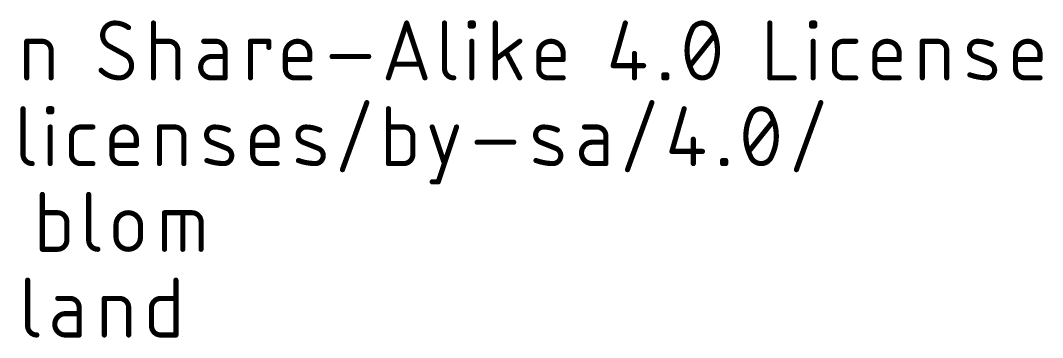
# Model space of a CAD drawing. Extents: x -30.5 to 56.1, y -10.7 to 33.1.
# Drawn here: x 25.87 to 56.14, y -10.16 to -0.76 of the extents above; entities that cross this region are included whole.
import ezdxf

# ---------------------------------------------------------------- set-up
doc = ezdxf.new("R2010")
doc.units = 0
doc.layers.add('51', color=53, linetype='CONTINUOUS')

msp = doc.modelspace()

# ---------------------------------------------------------------- linework, layer by layer
at = {"layer": '51'}
for points, const_width in [([(28.6626, -0.8382, 0.4142), (28.3013, -1.1994)], 0.1524), ([(29.069, -0.9737, 0.1623), (28.6626, -0.8382)], 0.1524), ([(28.6626, -0.8001, 1), (28.6626, -0.8763)], 0.0762), ([(28.6626, -0.8763, 1), (28.6626, -0.8001)], 0.0762), ([(29.0461, -1.0041, 1), (29.0918, -0.9432)], 0.0762), ([(29.8435, -0.8382, 1), (29.7673, -0.8382)], 0.0762), ([(37.3411, -0.8262, 1), (37.2688, -0.8502)], 0.0762), ([(37.3411, -0.8502, 1), (37.2688, -0.8262)], 0.0762), ([(38.4644, -0.8382, 1), (38.3882, -0.8382)], 0.0762), ([(39.2257, -0.8382, 1), (39.1495, -0.8382)], 0.0762), ([(39.1876, -0.8001, 1), (39.1876, -0.8763)], 0.0762), ([(39.1876, -0.8904, 1), (39.1876, -0.9666)], 0.0762), ([(39.1495, -0.9285, 1), (39.2257, -0.9285)], 0.0762), ([(39.316, -0.8382, 1), (39.2398, -0.8382)], 0.0762), ([(39.2398, -0.9285, 1), (39.316, -0.9285)], 0.0762), ([(39.2779, -0.8763, 1), (39.2779, -0.8001)], 0.0762), ([(39.2779, -0.9666, 1), (39.2779, -0.8904)], 0.0762), ([(39.9686, -0.8382, 1), (39.8924, -0.8382)], 0.0762), ([(43.8163, -0.8487, 1), (43.7431, -0.8277)], 0.0762), ([(46.0584, -0.8382, 0.3205), (45.7423, -1.064)], 0.1524), ([(46.3745, -1.064, 0.3205), (46.0584, -0.8382)], 0.1524), ([(46.0584, -0.8001, 1), (46.0584, -0.8763)], 0.0762), ([(46.0584, -0.8763, 1), (46.0584, -0.8001)], 0.0762), ([(48.0968, -0.8382, 1), (48.0206, -0.8382)], 0.0762), ([(49.3339, -0.8382, 1), (49.2577, -0.8382)], 0.0762), ([(49.2958, -0.8001, 1), (49.2958, -0.8763)], 0.0762), ([(49.2958, -0.8904, 1), (49.2958, -0.9666)], 0.0762), ([(49.2577, -0.9285, 1), (49.3339, -0.9285)], 0.0762), ([(49.4242, -0.8382, 1), (49.348, -0.8382)], 0.0762), ([(49.348, -0.9285, 1), (49.4242, -0.9285)], 0.0762), ([(49.3861, -0.8763, 1), (49.3861, -0.8001)], 0.0762), ([(49.3861, -0.9666, 1), (49.3861, -0.8904)], 0.0762), ([(28.3013, -1.1994, 0.2656), (28.482, -1.5155)], 0.1524), ([(28.3394, -1.1994, 1), (28.2632, -1.1994)], 0.0762), ([(28.2632, -1.1994, 1), (28.3394, -1.1994)], 0.0762), ([(45.7423, -1.064, 0.1139), (45.6068, -1.651)], 0.1524), ([(45.7063, -1.0516, 1), (45.7783, -1.0763)], 0.0762), ([(45.7766, -1.0807, 1), (45.7081, -1.0473)], 0.0762), ([(46.4087, -1.0473, 1), (46.3402, -1.0807)], 0.0762), ([(46.5099, -1.651, 0.1139), (46.3745, -1.064)], 0.1524), ([(46.3384, -1.0763, 1), (46.4105, -1.0516)], 0.0762), ([(46.4494, -1.2232, 1), (46.3899, -1.1756)], 0.0762), ([(26.092, -1.3801, 1), (26.0158, -1.3801)], 0.0762), ([(26.0539, -1.342, 1), (26.0539, -1.4182)], 0.0762), ([(26.7764, -1.651, 0.4142), (26.5055, -1.3801)], 0.1524), ([(26.5055, -1.342, 1), (26.5055, -1.4182)], 0.0762), ([(26.5055, -1.4182, 1), (26.5055, -1.342)], 0.0762), ([(28.5002, -1.4821, 1), (28.4637, -1.549)], 0.0762), ([(28.4626, -1.5484, 1), (28.5013, -1.4827)], 0.0762), ([(29.8054, -1.342, 1), (29.8054, -1.4182)], 0.0762), ([(30.5279, -1.651, 0.4142), (30.257, -1.3801)], 0.1524), ([(30.257, -1.342, 1), (30.257, -1.4182)], 0.0762), ([(30.257, -1.4182, 1), (30.257, -1.342)], 0.0762), ([(31.2952, -1.342, 1), (31.2952, -1.4182)], 0.0762), ([(31.9274, -1.651, 0.4142), (31.6564, -1.3801)], 0.1524), ([(31.6564, -1.342, 1), (31.6564, -1.4182)], 0.0762), ([(31.6564, -1.4182, 1), (31.6564, -1.342)], 0.0762), ([(32.7177, -1.3801, 1), (32.6415, -1.3801)], 0.0762), ([(32.6796, -1.342, 1), (32.6796, -1.4182)], 0.0762), ([(33.2596, -1.3801, 1), (33.1834, -1.3801)], 0.0762), ([(33.2215, -1.4182, 1), (33.2215, -1.342)], 0.0762), ([(34.4357, -1.7413, 1), (33.7132, -1.7413)], 0.1524), ([(39.2709, -1.3801, 1), (39.1947, -1.3801)], 0.0762), ([(40.6758, -1.4105, 1), (40.6301, -1.3496)], 0.0762), ([(41.9387, -1.7413, 1), (41.2162, -1.7413)], 0.1524), ([(49.379, -1.3801, 1), (49.3028, -1.3801)], 0.0762), ([(50.2424, -1.3801, 0.4142), (49.9714, -1.651)], 0.1524), ([(50.2424, -1.342, 1), (50.2424, -1.4182)], 0.0762), ([(50.2424, -1.4182, 1), (50.2424, -1.342)], 0.0762), ([(50.6036, -1.4182, 1), (50.6036, -1.342)], 0.0762), ([(51.8906, -1.7413, 1), (51.1681, -1.7413)], 0.1524), ([(52.613, -1.3801, 1), (52.5368, -1.3801)], 0.0762), ([(52.5749, -1.342, 1), (52.5749, -1.4182)], 0.0762), ([(53.2974, -1.651, 0.4142), (53.0264, -1.3801)], 0.1524), ([(53.0264, -1.342, 1), (53.0264, -1.4182)], 0.0762), ([(53.0264, -1.4182, 1), (53.0264, -1.342)], 0.0762), ([(54.2075, -1.3801, 0.8318), (54.1172, -1.8316)], 0.1524), ([(54.208, -1.342, 1), (54.2069, -1.4182)], 0.0762), ([(54.6139, -1.4704, 0.1026), (54.2075, -1.3801)], 0.1524), ([(54.2069, -1.4182, 1), (54.208, -1.342)], 0.0762), ([(54.5982, -1.5051, 1), (54.6295, -1.4356)], 0.0762), ([(56.0589, -1.7413, 1), (55.3364, -1.7413)], 0.1524), ([(26.8145, -1.651, 1), (26.7383, -1.651)], 0.0762), ([(26.7383, -1.651, 1), (26.8145, -1.651)], 0.0762), ([(28.998, -1.7536, 1), (28.9593, -1.8193)], 0.0762), ([(29.1593, -2.1026, 0.2656), (28.9787, -1.7865)], 0.1524), ([(28.9604, -1.8199, 1), (28.9969, -1.753)], 0.0762), ([(30.566, -1.651, 1), (30.4898, -1.651)], 0.0762), ([(30.4898, -1.651, 1), (30.566, -1.651)], 0.0762), ([(31.521, -1.8316, 1), (31.521, -2.4638)], 0.1524), ([(31.521, -1.7935, 1), (31.521, -1.8697)], 0.0762), ([(31.521, -1.8697, 1), (31.521, -1.7935)], 0.0762), ([(31.9655, -1.651, 1), (31.8893, -1.651)], 0.0762), ([(31.8893, -1.651, 1), (31.9655, -1.651)], 0.0762), ([(31.9274, -1.8697, 1), (31.9274, -1.7935)], 0.0762), ([(33.1834, -1.5607, 1), (33.2596, -1.5607)], 0.0762), ([(33.7513, -1.7413, 1), (33.6751, -1.7413)], 0.0762), ([(33.6751, -1.7413, 1), (33.7513, -1.7413)], 0.0762), ([(34.4738, -1.7413, 1), (34.3976, -1.7413)], 0.0762), ([(34.3976, -1.7413, 1), (34.4738, -1.7413)], 0.0762), ([(35.0957, -1.7935, 1), (35.0957, -1.8697)], 0.0762), ([(36.1794, -1.8697, 1), (36.1794, -1.7935)], 0.0762), ([(40.2802, -1.6783, 1), (40.2129, -1.714)], 0.0762), ([(41.2543, -1.7413, 1), (41.1781, -1.7413)], 0.0762), ([(41.1781, -1.7413, 1), (41.2543, -1.7413)], 0.0762), ([(41.9768, -1.7413, 1), (41.9006, -1.7413)], 0.0762), ([(41.9006, -1.7413, 1), (41.9768, -1.7413)], 0.0762), ([(44.0887, -1.7413, 1), (44.0125, -1.7413)], 0.0762), ([(45.6068, -1.651, 0.1139), (45.7423, -2.238)], 0.1524), ([(45.6449, -1.651, 1), (45.5687, -1.651)], 0.0762), ([(45.5687, -1.651, 1), (45.6449, -1.651)], 0.0762), ([(46.3745, -2.238, 0.1139), (46.5099, -1.651)], 0.1524), ([(46.548, -1.651, 1), (46.4718, -1.651)], 0.0762), ([(46.4718, -1.651, 1), (46.548, -1.651)], 0.0762), ([(50.0095, -1.651, 1), (49.9333, -1.651)], 0.0762), ([(49.9333, -1.651, 1), (50.0095, -1.651)], 0.0762), ([(51.2062, -1.7413, 1), (51.13, -1.7413)], 0.0762), ([(51.13, -1.7413, 1), (51.2062, -1.7413)], 0.0762), ([(51.9287, -1.7413, 1), (51.8525, -1.7413)], 0.0762), ([(51.8525, -1.7413, 1), (51.9287, -1.7413)], 0.0762), ([(53.3355, -1.651, 1), (53.2593, -1.651)], 0.0762), ([(53.2593, -1.651, 1), (53.3355, -1.651)], 0.0762), ([(54.1313, -1.7963, 1), (54.103, -1.867)], 0.0762), ([(54.103, -1.867, 1), (54.1313, -1.7962)], 0.0762), ([(55.3745, -1.7413, 1), (55.2983, -1.7413)], 0.0762), ([(55.2983, -1.7413, 1), (55.3745, -1.7413)], 0.0762), ([(56.097, -1.7413, 1), (56.0208, -1.7413)], 0.0762), ([(56.0208, -1.7413, 1), (56.097, -1.7413)], 0.0762), ([(28.7981, -2.4638, 0.4142), (29.1593, -2.1026)], 0.1524), ([(29.1974, -2.1026, 1), (29.1212, -2.1026)], 0.0762), ([(29.1212, -2.1026, 1), (29.1974, -2.1026)], 0.0762), ([(33.7132, -1.8838, 1), (33.7132, -1.96)], 0.0762), ([(33.7132, -2.1929, 0.4142), (33.9841, -2.4638)], 0.1524), ([(33.7513, -2.1929, 1), (33.6751, -2.1929)], 0.0762), ([(34.3976, -1.9219, 1), (34.4738, -1.9219)], 0.0762), ([(34.4357, -1.96, 1), (34.4357, -1.8838)], 0.0762), ([(36.8985, -2.0193, 1), (36.8985, -2.0955)], 0.0762), ([(37.7113, -2.0955, 1), (37.7113, -2.0193)], 0.0762), ([(38.4263, -2.1929, 0.4142), (38.6972, -2.4638)], 0.1524), ([(38.4644, -2.1929, 1), (38.3882, -2.1929)], 0.0762), ([(39.9076, -1.8915, 1), (39.9533, -1.9524)], 0.0762), ([(41.2162, -1.8838, 1), (41.2162, -1.96)], 0.0762), ([(41.2162, -2.1929, 0.4142), (41.4871, -2.4638)], 0.1524), ([(41.2543, -2.1929, 1), (41.1781, -2.1929)], 0.0762), ([(41.9006, -1.9219, 1), (41.9768, -1.9219)], 0.0762), ([(41.9387, -1.96, 1), (41.9387, -1.8838)], 0.0762), ([(43.3818, -2.0921, 1), (43.4551, -2.113)], 0.0762), ([(43.4185, -2.0645, 1), (43.4185, -2.1407)], 0.0762), ([(44.3216, -2.1407, 1), (44.3216, -2.0645)], 0.0762), ([(45.6674, -2.0788, 1), (45.7269, -2.1264)], 0.0762), ([(49.9714, -2.1929, 0.4142), (50.2424, -2.4638)], 0.1524), ([(50.0095, -2.1929, 1), (49.9333, -2.1929)], 0.0762), ([(51.1681, -1.8838, 1), (51.1681, -1.96)], 0.0762), ([(51.1681, -2.1929, 0.4142), (51.439, -2.4638)], 0.1524), ([(51.2062, -2.1929, 1), (51.13, -2.1929)], 0.0762), ([(51.8525, -1.9219, 1), (51.9287, -1.9219)], 0.0762), ([(51.8906, -1.96, 1), (51.8906, -1.8838)], 0.0762), ([(54.4784, -2.4638, 0.8318), (54.5687, -2.0122)], 0.1524), ([(54.5829, -1.9769, 1), (54.5546, -2.0476)], 0.0762), ([(54.5546, -2.0476, 1), (54.5829, -1.9769)], 0.0762), ([(55.3364, -1.8838, 1), (55.3364, -1.96)], 0.0762), ([(55.3364, -2.1929, 0.4142), (55.6073, -2.4638)], 0.1524), ([(55.3745, -2.1929, 1), (55.2983, -2.1929)], 0.0762), ([(56.0208, -1.9219, 1), (56.097, -1.9219)], 0.0762), ([(56.0589, -1.96, 1), (56.0589, -1.8838)], 0.0762), ([(28.2832, -2.2112, 1), (28.2291, -2.2649)], 0.0762), ([(28.2562, -2.238, 0.2), (28.7981, -2.4638)], 0.1524), ([(28.7981, -2.4257, 1), (28.7981, -2.5019)], 0.0762), ([(28.7981, -2.5019, 1), (28.7981, -2.4257)], 0.0762), ([(31.521, -2.4257, 1), (31.521, -2.5019)], 0.0762), ([(31.521, -2.5019, 1), (31.521, -2.4257)], 0.0762), ([(31.9274, -2.5019, 1), (31.9274, -2.4257)], 0.0762), ([(33.6751, -2.1929, 1), (33.7513, -2.1929)], 0.0762), ([(33.9841, -2.4257, 1), (33.9841, -2.5019)], 0.0762), ([(33.9841, -2.5019, 1), (33.9841, -2.4257)], 0.0762), ([(34.4357, -2.5019, 1), (34.4357, -2.4257)], 0.0762), ([(36.7269, -2.4518, 1), (36.7992, -2.4758)], 0.0762), ([(37.8106, -2.4758, 1), (37.8829, -2.4518)], 0.0762), ([(38.3882, -2.1929, 1), (38.4644, -2.1929)], 0.0762), ([(38.6972, -2.5019, 1), (38.6972, -2.4257)], 0.0762), ([(40.6193, -2.4816, 1), (40.6866, -2.446)], 0.0762), ([(41.1781, -2.1929, 1), (41.2543, -2.1929)], 0.0762), ([(41.4871, -2.4257, 1), (41.4871, -2.5019)], 0.0762), ([(41.4871, -2.5019, 1), (41.4871, -2.4257)], 0.0762), ([(41.9387, -2.5019, 1), (41.9387, -2.4257)], 0.0762), ([(44.9572, -2.3735, 1), (44.881, -2.3735)], 0.0762), ([(44.9191, -2.3354, 1), (44.9191, -2.4116)], 0.0762), ([(44.9191, -2.4257, 1), (44.9191, -2.5019)], 0.0762), ([(45.0475, -2.3735, 1), (44.9713, -2.3735)], 0.0762), ([(45.0094, -2.4116, 1), (45.0094, -2.3354)], 0.0762), ([(45.0094, -2.5019, 1), (45.0094, -2.4257)], 0.0762), ([(45.7423, -2.238, 0.3205), (46.0584, -2.4638)], 0.1524), ([(45.7783, -2.2257, 1), (45.7063, -2.2504)], 0.0762), ([(45.7081, -2.2547, 1), (45.7766, -2.2213)], 0.0762), ([(46.0584, -2.4638, 0.3205), (46.3745, -2.238)], 0.1524), ([(46.0584, -2.4257, 1), (46.0584, -2.5019)], 0.0762), ([(46.0584, -2.5019, 1), (46.0584, -2.4257)], 0.0762), ([(46.3402, -2.2213, 1), (46.4087, -2.2547)], 0.0762), ([(46.4105, -2.2504, 1), (46.3384, -2.2257)], 0.0762), ([(48.0587, -2.4257, 1), (48.0587, -2.5019)], 0.0762), ([(48.7812, -2.5019, 1), (48.7812, -2.4257)], 0.0762), ([(49.9333, -2.1929, 1), (50.0095, -2.1929)], 0.0762), ([(50.2424, -2.4257, 1), (50.2424, -2.5019)], 0.0762), ([(50.2424, -2.5019, 1), (50.2424, -2.4257)], 0.0762), ([(50.6036, -2.5019, 1), (50.6036, -2.4257)], 0.0762), ([(51.13, -2.1929, 1), (51.2062, -2.1929)], 0.0762), ([(51.439, -2.4257, 1), (51.439, -2.5019)], 0.0762), ([(51.439, -2.5019, 1), (51.439, -2.4257)], 0.0762), ([(51.8906, -2.5019, 1), (51.8906, -2.4257)], 0.0762), ([(53.9946, -2.3376, 1), (53.9688, -2.4093)], 0.0762), ([(53.9817, -2.3735, 0.083), (54.4784, -2.4638)], 0.1524), ([(54.4789, -2.4257, 1), (54.4779, -2.5019)], 0.0762), ([(54.4779, -2.5019, 1), (54.4789, -2.4257)], 0.0762), ([(55.2983, -2.1929, 1), (55.3745, -2.1929)], 0.0762), ([(55.6073, -2.4257, 1), (55.6073, -2.5019)], 0.0762), ([(55.6073, -2.5019, 1), (55.6073, -2.4257)], 0.0762), ([(56.0589, -2.5019, 1), (56.0589, -2.4257)], 0.0762), ([(26.0158, -2.4638, 1), (26.092, -2.4638)], 0.0762), ([(26.7383, -2.4638, 1), (26.8145, -2.4638)], 0.0762), ([(29.7673, -2.4638, 1), (29.8435, -2.4638)], 0.0762), ([(30.4898, -2.4638, 1), (30.566, -2.4638)], 0.0762), ([(31.8893, -2.4638, 1), (31.9655, -2.4638)], 0.0762), ([(32.6415, -2.4638, 1), (32.7177, -2.4638)], 0.0762), ([(39.1947, -2.4638, 1), (39.2709, -2.4638)], 0.0762), ([(39.8924, -2.4638, 1), (39.9686, -2.4638)], 0.0762), ([(44.0125, -2.4638, 1), (44.0887, -2.4638)], 0.0762), ([(44.881, -2.4638, 1), (44.9572, -2.4638)], 0.0762), ([(44.9713, -2.4638, 1), (45.0475, -2.4638)], 0.0762), ([(48.0206, -2.4638, 1), (48.0968, -2.4638)], 0.0762), ([(49.3028, -2.4638, 1), (49.379, -2.4638)], 0.0762), ([(52.5368, -2.4638, 1), (52.613, -2.4638)], 0.0762), ([(53.2593, -2.4638, 1), (53.3355, -2.4638)], 0.0762), ([(25.9819, -3.3782, 1), (25.9057, -3.3782)], 0.0762), ([(26.7432, -3.3782, 1), (26.667, -3.3782)], 0.0762), ([(26.7051, -3.3401, 1), (26.7051, -3.4163)], 0.0762), ([(26.8335, -3.3782, 1), (26.7573, -3.3782)], 0.0762), ([(26.7954, -3.4163, 1), (26.7954, -3.3401)], 0.0762), ([(36.1613, -3.2106, 1), (36.0897, -3.1846)], 0.0762), ([(36.8032, -3.3782, 1), (36.727, -3.3782)], 0.0762), ([(44.6022, -3.2106, 1), (44.5306, -3.1846)], 0.0762), ([(45.5583, -3.3887, 1), (45.485, -3.3677)], 0.0762), ([(47.8003, -3.3782, 0.3205), (47.4842, -3.604)], 0.1524), ([(48.1164, -3.604, 0.3205), (47.8003, -3.3782)], 0.1524), ([(47.8003, -3.3401, 1), (47.8003, -3.4163)], 0.0762), ([(47.8003, -3.4163, 1), (47.8003, -3.3401)], 0.0762), ([(49.6042, -3.2106, 1), (49.5325, -3.1846)], 0.0762), ([(26.7051, -3.4304, 1), (26.7051, -3.5066)], 0.0762), ([(26.667, -3.4685, 1), (26.7432, -3.4685)], 0.0762), ([(26.7573, -3.4685, 1), (26.8335, -3.4685)], 0.0762), ([(26.7954, -3.5066, 1), (26.7954, -3.4304)], 0.0762), ([(47.4842, -3.604, 0.1139), (47.3487, -4.191)], 0.1524), ([(47.4482, -3.5916, 1), (47.5203, -3.6163)], 0.0762), ([(47.5185, -3.6207, 1), (47.45, -3.5873)], 0.0762), ([(48.1506, -3.5873, 1), (48.0821, -3.6207)], 0.0762), ([(48.2519, -4.191, 0.1139), (48.1164, -3.604)], 0.1524), ([(48.0803, -3.6163, 1), (48.1524, -3.5916)], 0.0762), ([(26.7884, -3.9201, 1), (26.7122, -3.9201)], 0.0762), ([(27.6517, -3.9201, 0.4142), (27.3808, -4.191)], 0.1524), ([(27.6517, -3.882, 1), (27.6517, -3.9582)], 0.0762), ([(27.6517, -3.9582, 1), (27.6517, -3.882)], 0.0762), ([(28.0129, -3.9582, 1), (28.0129, -3.882)], 0.0762), ([(29.2999, -4.2813, 1), (28.5774, -4.2813)], 0.1524), ([(30.0223, -3.9201, 1), (29.9461, -3.9201)], 0.0762), ([(29.9842, -3.882, 1), (29.9842, -3.9582)], 0.0762), ([(30.7067, -4.191, 0.4142), (30.4358, -3.9201)], 0.1524), ([(30.4358, -3.882, 1), (30.4358, -3.9582)], 0.0762), ([(30.4358, -3.9582, 1), (30.4358, -3.882)], 0.0762), ([(31.6168, -3.9201, 0.8318), (31.5265, -4.3716)], 0.1524), ([(31.6173, -3.882, 1), (31.6162, -3.9582)], 0.0762), ([(32.0232, -4.0104, 0.1026), (31.6168, -3.9201)], 0.1524), ([(31.6162, -3.9582, 1), (31.6173, -3.882)], 0.0762), ([(33.4682, -4.2813, 1), (32.7457, -4.2813)], 0.1524), ([(34.3262, -3.9201, 0.8318), (34.2359, -4.3716)], 0.1524), ([(34.7326, -4.0104, 0.1026), (34.3262, -3.9201)], 0.1524), ([(34.3268, -3.882, 1), (34.3257, -3.9582)], 0.0762), ([(34.3257, -3.9582, 1), (34.3268, -3.882)], 0.0762), ([(36.7651, -3.882, 1), (36.7651, -3.9582)], 0.0762), ([(37.4875, -4.191, 0.4142), (37.2166, -3.9201)], 0.1524), ([(37.2166, -3.882, 1), (37.2166, -3.9582)], 0.0762), ([(37.2166, -3.9582, 1), (37.2166, -3.882)], 0.0762), ([(38.0965, -3.908, 1), (38.0242, -3.9321)], 0.0762), ([(38.819, -3.9321, 1), (38.7467, -3.908)], 0.0762), ([(41.3602, -3.9201, 0.8318), (41.2699, -4.3716)], 0.1524), ([(41.7666, -4.0104, 0.1026), (41.3602, -3.9201)], 0.1524), ([(41.3608, -3.882, 1), (41.3597, -3.9582)], 0.0762), ([(41.3597, -3.9582, 1), (41.3608, -3.882)], 0.0762), ([(42.5722, -3.882, 1), (42.5722, -3.9582)], 0.0762), ([(43.2043, -4.191, 0.4142), (42.9334, -3.9201)], 0.1524), ([(42.9334, -3.882, 1), (42.9334, -3.9582)], 0.0762), ([(42.9334, -3.9582, 1), (42.9334, -3.882)], 0.0762), ([(48.1913, -3.7632, 1), (48.1318, -3.7156)], 0.0762), ([(27.4189, -4.191, 1), (27.3427, -4.191)], 0.0762), ([(27.3427, -4.191, 1), (27.4189, -4.191)], 0.0762), ([(28.6155, -4.2813, 1), (28.5393, -4.2813)], 0.0762), ([(29.338, -4.2813, 1), (29.2618, -4.2813)], 0.0762), ([(30.7448, -4.191, 1), (30.6686, -4.191)], 0.0762), ([(30.6686, -4.191, 1), (30.7448, -4.191)], 0.0762), ([(32.0076, -4.0451, 1), (32.0388, -3.9756)], 0.0762), ([(32.7838, -4.2813, 1), (32.7076, -4.2813)], 0.0762), ([(33.5063, -4.2813, 1), (33.4301, -4.2813)], 0.0762), ([(34.717, -4.0451, 1), (34.7482, -3.9756)], 0.0762), ([(37.5256, -4.191, 1), (37.4494, -4.191)], 0.0762), ([(37.4494, -4.191, 1), (37.5256, -4.191)], 0.0762), ([(41.751, -4.0451, 1), (41.7823, -3.9756)], 0.0762), ([(43.2424, -4.191, 1), (43.1662, -4.191)], 0.0762), ([(43.1662, -4.191, 1), (43.2424, -4.191)], 0.0762), ([(45.8307, -4.2813, 1), (45.7545, -4.2813)], 0.0762), ([(47.3487, -4.191, 0.1139), (47.4842, -4.778)], 0.1524), ([(47.3868, -4.191, 1), (47.3106, -4.191)], 0.0762), ([(47.3106, -4.191, 1), (47.3868, -4.191)], 0.0762), ([(48.1164, -4.778, 0.1139), (48.2519, -4.191)], 0.1524), ([(48.29, -4.191, 1), (48.2138, -4.191)], 0.0762), ([(48.2138, -4.191, 1), (48.29, -4.191)], 0.0762), ([(28.5393, -4.2813, 1), (28.6155, -4.2813)], 0.0762), ([(28.5774, -4.4238, 1), (28.5774, -4.5)], 0.0762), ([(29.2618, -4.2813, 1), (29.338, -4.2813)], 0.0762), ([(29.2618, -4.4619, 1), (29.338, -4.4619)], 0.0762), ([(29.2999, -4.5, 1), (29.2999, -4.4238)], 0.0762), ([(31.5406, -4.3363, 1), (31.5123, -4.407)], 0.0762), ([(31.5123, -4.407, 1), (31.5406, -4.3362)], 0.0762), ([(31.8877, -5.0038, 0.8318), (31.978, -4.5522)], 0.1524), ([(31.9922, -4.5169, 1), (31.9639, -4.5876)], 0.0762), ([(31.9639, -4.5876, 1), (31.9922, -4.5169)], 0.0762), ([(32.7076, -4.2813, 1), (32.7838, -4.2813)], 0.0762), ([(32.7457, -4.4238, 1), (32.7457, -4.5)], 0.0762), ([(33.4301, -4.2813, 1), (33.5063, -4.2813)], 0.0762), ([(33.4301, -4.4619, 1), (33.5063, -4.4619)], 0.0762), ([(33.4682, -4.5, 1), (33.4682, -4.4238)], 0.0762), ([(34.25, -4.3363, 1), (34.2217, -4.407)], 0.0762), ([(34.2217, -4.407, 1), (34.25, -4.3362)], 0.0762), ([(34.5971, -5.0038, 0.8318), (34.6874, -4.5522)], 0.1524), ([(34.7016, -4.5169, 1), (34.6733, -4.5876)], 0.0762), ([(34.6733, -4.5876, 1), (34.7016, -4.5169)], 0.0762), ([(39.3907, -4.3335, 1), (39.3907, -4.4097)], 0.0762), ([(40.4745, -4.4097, 1), (40.4745, -4.3335)], 0.0762), ([(41.2841, -4.3363, 1), (41.2558, -4.407)], 0.0762), ([(41.2558, -4.407, 1), (41.2841, -4.3362)], 0.0762), ([(41.6312, -5.0038, 0.8318), (41.7215, -4.5522)], 0.1524), ([(41.7356, -4.5169, 1), (41.7073, -4.5876)], 0.0762), ([(41.7073, -4.5876, 1), (41.7356, -4.5169)], 0.0762), ([(42.7979, -4.3716, 1), (42.7979, -5.0038)], 0.1524), ([(42.7979, -4.3335, 1), (42.7979, -4.4097)], 0.0762), ([(42.7979, -4.4097, 1), (42.7979, -4.3335)], 0.0762), ([(43.2043, -4.4097, 1), (43.2043, -4.3335)], 0.0762), ([(25.9438, -4.7329, 0.4142), (26.2147, -5.0038)], 0.1524), ([(25.9819, -4.7329, 1), (25.9057, -4.7329)], 0.0762), ([(25.9057, -4.7329, 1), (25.9819, -4.7329)], 0.0762), ([(27.3808, -4.7329, 0.4142), (27.6517, -5.0038)], 0.1524), ([(27.4189, -4.7329, 1), (27.3427, -4.7329)], 0.0762), ([(27.3427, -4.7329, 1), (27.4189, -4.7329)], 0.0762), ([(28.5774, -4.7329, 0.4142), (28.8483, -5.0038)], 0.1524), ([(28.6155, -4.7329, 1), (28.5393, -4.7329)], 0.0762), ([(28.5393, -4.7329, 1), (28.6155, -4.7329)], 0.0762), ([(31.4039, -4.8776, 1), (31.3781, -4.9493)], 0.0762), ([(31.391, -4.9135, 0.083), (31.8877, -5.0038)], 0.1524), ([(32.7457, -4.7329, 0.4142), (33.0167, -5.0038)], 0.1524), ([(32.7838, -4.7329, 1), (32.7076, -4.7329)], 0.0762), ([(32.7076, -4.7329, 1), (32.7838, -4.7329)], 0.0762), ([(34.1133, -4.8776, 1), (34.0875, -4.9493)], 0.0762), ([(34.1004, -4.9135, 0.083), (34.5971, -5.0038)], 0.1524), ([(37.2166, -5.0038, 0.4142), (37.4875, -4.7329)], 0.1524), ([(37.4494, -4.7329, 1), (37.5256, -4.7329)], 0.0762), ([(37.5256, -4.7329, 1), (37.4495, -4.7329)], 0.0762), ([(41.1474, -4.8776, 1), (41.1216, -4.9493)], 0.0762), ([(41.1345, -4.9135, 0.083), (41.6312, -5.0038)], 0.1524), ([(45.1237, -4.6321, 1), (45.197, -4.653)], 0.0762), ([(45.1604, -4.6045, 1), (45.1604, -4.6807)], 0.0762), ([(46.0635, -4.6807, 1), (46.0635, -4.6045)], 0.0762), ([(46.6991, -4.9135, 1), (46.6229, -4.9135)], 0.0762), ([(46.661, -4.8754, 1), (46.661, -4.9516)], 0.0762), ([(46.7894, -4.9135, 1), (46.7132, -4.9135)], 0.0762), ([(46.7513, -4.9516, 1), (46.7513, -4.8754)], 0.0762), ([(47.4093, -4.6188, 1), (47.4688, -4.6664)], 0.0762), ([(47.4842, -4.778, 0.3205), (47.8003, -5.0038)], 0.1524), ([(47.5203, -4.7657, 1), (47.4482, -4.7904)], 0.0762), ([(47.45, -4.7947, 1), (47.5185, -4.7613)], 0.0762), ([(47.8003, -5.0038, 0.3205), (48.1164, -4.778)], 0.1524), ([(48.0821, -4.7613, 1), (48.1506, -4.7947)], 0.0762), ([(48.1524, -4.7904, 1), (48.0804, -4.7657)], 0.0762), ([(26.2147, -5.0419, 1), (26.2147, -4.9657)], 0.0762), ([(26.7122, -5.0038, 1), (26.7884, -5.0038)], 0.0762), ([(27.6517, -4.9657, 1), (27.6517, -5.0419)], 0.0762), ([(27.6517, -5.0419, 1), (27.6517, -4.9657)], 0.0762), ([(28.0129, -5.0419, 1), (28.0129, -4.9657)], 0.0762), ([(28.8483, -4.9657, 1), (28.8483, -5.0419)], 0.0762), ([(28.8483, -5.0419, 1), (28.8483, -4.9657)], 0.0762), ([(29.2999, -5.0419, 1), (29.2999, -4.9657)], 0.0762), ([(29.9461, -5.0038, 1), (30.0223, -5.0038)], 0.0762), ([(30.6686, -5.0038, 1), (30.7448, -5.0038)], 0.0762), ([(31.8883, -4.9657, 1), (31.8872, -5.0419)], 0.0762), ([(31.8872, -5.0419, 1), (31.8883, -4.9657)], 0.0762), ([(33.0167, -4.9657, 1), (33.0167, -5.0419)], 0.0762), ([(33.0167, -5.0419, 1), (33.0167, -4.9657)], 0.0762), ([(33.4682, -5.0419, 1), (33.4682, -4.9657)], 0.0762), ([(34.5977, -4.9657, 1), (34.5966, -5.0419)], 0.0762), ([(34.5966, -5.0419, 1), (34.5977, -4.9657)], 0.0762), ([(35.3672, -5.1714, 1), (35.4388, -5.1974)], 0.0762), ([(36.7651, -4.9657, 1), (36.7651, -5.0419)], 0.0762), ([(36.727, -5.0038, 1), (36.8032, -5.0038)], 0.0762), ([(37.2166, -4.9657, 1), (37.2166, -5.0419)], 0.0762), ([(37.2166, -5.0419, 1), (37.2166, -4.9657)], 0.0762), ([(38.3854, -5.0158, 1), (38.4577, -4.9918)], 0.0762), ([(41.6317, -4.9657, 1), (41.6306, -5.0419)], 0.0762), ([(41.6306, -5.0419, 1), (41.6317, -4.9657)], 0.0762), ([(42.7979, -4.9657, 1), (42.7979, -5.0419)], 0.0762), ([(42.7979, -5.0419, 1), (42.7979, -4.9657)], 0.0762), ([(43.1662, -5.0038, 1), (43.2424, -5.0038)], 0.0762), ([(43.2043, -5.0419, 1), (43.2043, -4.9657)], 0.0762), ([(43.8081, -5.1714, 1), (43.8797, -5.1974)], 0.0762), ([(45.7545, -5.0038, 1), (45.8307, -5.0038)], 0.0762), ([(46.661, -4.9657, 1), (46.661, -5.0419)], 0.0762), ([(46.6229, -5.0038, 1), (46.6991, -5.0038)], 0.0762), ([(46.7132, -5.0038, 1), (46.7894, -5.0038)], 0.0762), ([(46.7513, -5.0419, 1), (46.7513, -4.9657)], 0.0762), ([(47.8003, -4.9657, 1), (47.8003, -5.0419)], 0.0762), ([(47.8003, -5.0419, 1), (47.8003, -4.9657)], 0.0762), ([(48.8101, -5.1714, 1), (48.8817, -5.1974)], 0.0762), ([(38.0603, -5.5076, 1), (38.0603, -5.5838)], 0.0762), ([(38.2048, -5.5336, 1), (38.2771, -5.5577)], 0.0762), ([(38.241, -5.5838, 1), (38.241, -5.5076)], 0.0762), ([(26.5556, -5.9182, 1), (26.4794, -5.9182)], 0.0762), ([(27.9267, -5.9182, 1), (27.8505, -5.9182)], 0.0762), ([(26.5175, -6.422, 1), (26.5175, -6.4982)], 0.0762), ([(27.24, -6.731, 0.4142), (26.9691, -6.4601)], 0.1524), ([(26.9691, -6.422, 1), (26.9691, -6.4982)], 0.0762), ([(26.9691, -6.4982, 1), (26.9691, -6.422)], 0.0762), ([(27.2781, -6.731, 1), (27.2019, -6.731)], 0.0762), ([(29.4211, -6.8213, 1), (28.6986, -6.8213)], 0.1524), ([(30.1713, -6.4601, 1), (30.0951, -6.4601)], 0.0762), ([(30.1332, -6.422, 1), (30.1332, -6.4982)], 0.0762), ([(30.7131, -6.4601, 1), (30.6369, -6.4601)], 0.0762), ([(31.2169, -6.731, 0.4142), (30.946, -6.4601)], 0.1524), ([(30.946, -6.422, 1), (30.946, -6.4982)], 0.0762), ([(30.946, -6.4982, 1), (30.946, -6.422)], 0.0762), ([(31.255, -6.731, 1), (31.1788, -6.731)], 0.0762), ([(27.2019, -6.731, 1), (27.2781, -6.731)], 0.0762), ([(28.7367, -6.8213, 1), (28.6605, -6.8213)], 0.0762), ([(28.6605, -6.8213, 1), (28.7367, -6.8213)], 0.0762), ([(29.4592, -6.8213, 1), (29.383, -6.8213)], 0.0762), ([(29.383, -6.8213, 1), (29.4592, -6.8213)], 0.0762), ([(31.1788, -6.731, 1), (31.255, -6.731)], 0.0762), ([(26.9691, -7.5438, 0.4142), (27.24, -7.2729)], 0.1524), ([(27.2781, -7.2729, 1), (27.2019, -7.2729)], 0.0762), ([(27.2019, -7.2729, 1), (27.2781, -7.2729)], 0.0762), ([(27.8886, -7.2729, 0.4142), (28.1595, -7.5438)], 0.1524), ([(27.9267, -7.2729, 1), (27.8505, -7.2729)], 0.0762), ([(27.8505, -7.2729, 1), (27.9267, -7.2729)], 0.0762), ([(28.6986, -7.1826, 1), (29.4211, -7.1826)], 0.1524), ([(28.7367, -7.1826, 1), (28.6605, -7.1826)], 0.0762), ([(28.6605, -7.1826, 1), (28.7367, -7.1826)], 0.0762), ([(29.4592, -7.1826, 1), (29.383, -7.1826)], 0.0762), ([(29.383, -7.1826, 1), (29.4592, -7.1826)], 0.0762), ([(26.5175, -7.5057, 1), (26.5175, -7.5819)], 0.0762), ([(26.4794, -7.5438, 1), (26.5556, -7.5438)], 0.0762), ([(26.9691, -7.5057, 1), (26.9691, -7.5819)], 0.0762), ([(26.9691, -7.5819, 1), (26.9691, -7.5057)], 0.0762), ([(28.1595, -7.5819, 1), (28.1595, -7.5057)], 0.0762), ([(30.0951, -7.5438, 1), (30.1713, -7.5438)], 0.0762), ([(30.6369, -7.5438, 1), (30.7131, -7.5438)], 0.0762), ([(31.1788, -7.5438, 1), (31.255, -7.5438)], 0.0762), ([(26.1194, -8.4582, 1), (26.0432, -8.4582)], 0.0762), ([(30.5103, -8.4582, 1), (30.4341, -8.4582)], 0.0762), ([(26.9743, -8.962, 1), (26.9743, -9.0382)], 0.0762), ([(27.6065, -9.271, 0.4142), (27.3355, -9.0001)], 0.1524), ([(27.3355, -8.962, 1), (27.3355, -9.0382)], 0.0762), ([(27.3355, -9.0382, 1), (27.3355, -8.962)], 0.0762), ([(28.3883, -9.0001, 1), (28.3121, -9.0001)], 0.0762), ([(28.3502, -8.962, 1), (28.3502, -9.0382)], 0.0762), ([(29.0727, -9.271, 0.4142), (28.8018, -9.0001)], 0.1524), ([(28.8018, -8.962, 1), (28.8018, -9.0382)], 0.0762), ([(28.8018, -9.0382, 1), (28.8018, -8.962)], 0.0762), ([(30.0206, -9.0001, 0.4142), (29.7497, -9.271)], 0.1524), ([(30.0206, -8.962, 1), (30.0206, -9.0382)], 0.0762), ([(30.0206, -9.0382, 1), (30.0206, -8.962)], 0.0762), ([(30.4722, -9.0382, 1), (30.4722, -8.962)], 0.0762), ([(27.2001, -9.4516, 1), (27.2001, -10.0838)], 0.1524), ([(27.2001, -9.4135, 1), (27.2001, -9.4897)], 0.0762), ([(27.2001, -9.4897, 1), (27.2001, -9.4135)], 0.0762), ([(27.6446, -9.271, 1), (27.5684, -9.271)], 0.0762), ([(27.5684, -9.271, 1), (27.6446, -9.271)], 0.0762), ([(27.6065, -9.4897, 1), (27.6065, -9.4135)], 0.0762), ([(29.1108, -9.271, 1), (29.0346, -9.271)], 0.0762), ([(29.0346, -9.271, 1), (29.1108, -9.271)], 0.0762), ([(29.7878, -9.271, 1), (29.7116, -9.271)], 0.0762), ([(29.7116, -9.271, 1), (29.7878, -9.271)], 0.0762), ([(26.0813, -9.8129, 0.4142), (26.3523, -10.0838)], 0.1524), ([(26.1194, -9.8129, 1), (26.0432, -9.8129)], 0.0762), ([(26.0432, -9.8129, 1), (26.1194, -9.8129)], 0.0762), ([(29.7497, -9.8129, 0.4142), (30.0206, -10.0838)], 0.1524), ([(29.7878, -9.8129, 1), (29.7116, -9.8129)], 0.0762), ([(29.7116, -9.8129, 1), (29.7878, -9.8129)], 0.0762), ([(26.3523, -10.1219, 1), (26.3523, -10.0457)], 0.0762), ([(27.2001, -10.0457, 1), (27.2001, -10.1219)], 0.0762), ([(27.2001, -10.1219, 1), (27.2001, -10.0457)], 0.0762), ([(27.5684, -10.0838, 1), (27.6446, -10.0838)], 0.0762), ([(27.6065, -10.1219, 1), (27.6065, -10.0457)], 0.0762), ([(28.3121, -10.0838, 1), (28.3883, -10.0838)], 0.0762), ([(29.0346, -10.0838, 1), (29.1108, -10.0838)], 0.0762), ([(30.0206, -10.0457, 1), (30.0206, -10.1219)], 0.0762), ([(30.0206, -10.1219, 1), (30.0206, -10.0457)], 0.0762), ([(30.4341, -10.0838, 1), (30.5103, -10.0838)], 0.0762), ([(30.4722, -10.1219, 1), (30.4722, -10.0457)], 0.0762)]:
    msp.add_lwpolyline(points, format="xyb", dxfattribs=dict(at, const_width=const_width))
at = {"layer": '51', "const_width": 0.1524}
for points in [[(29.8054, -2.4638), (29.8054, -0.8382)], [(36.763, -2.4638), (37.3049, -0.8382)], [(37.3049, -0.8382), (37.8468, -2.4638)], [(38.4263, -0.8382), (38.4263, -2.1929)], [(39.1876, -0.9285), (39.1876, -0.8382)], [(39.1876, -0.8382), (39.2779, -0.8382)], [(39.2779, -0.9285), (39.1876, -0.9285)], [(39.2779, -0.8382), (39.2779, -0.9285)], [(39.9305, -2.4638), (39.9305, -0.8382)], [(43.7797, -0.8382), (43.4185, -2.1026)], [(48.0587, -0.8382), (48.0587, -2.4638)], [(49.2958, -0.9285), (49.2958, -0.8382)], [(49.2958, -0.8382), (49.3861, -0.8382)], [(49.3861, -0.9285), (49.2958, -0.9285)], [(49.3861, -0.8382), (49.3861, -0.9285)], [(45.6971, -2.1026), (46.4196, -1.1994)], [(26.0539, -2.4638), (26.0539, -1.3801)], [(26.0539, -1.3801), (26.5055, -1.3801)], [(28.9787, -1.7865), (28.482, -1.5155)], [(29.8054, -1.3801), (30.257, -1.3801)], [(31.6564, -1.3801), (31.2952, -1.3801)], [(32.6796, -2.4638), (32.6796, -1.3801)], [(32.6796, -1.3801), (33.2215, -1.3801)], [(33.2215, -1.3801), (33.2215, -1.5607)], [(39.2328, -2.4638), (39.2328, -1.3801)], [(40.653, -1.3801), (39.9305, -1.9219)], [(49.3409, -2.4638), (49.3409, -1.3801)], [(50.2424, -1.3801), (50.6036, -1.3801)], [(52.5749, -2.4638), (52.5749, -1.3801)], [(52.5749, -1.3801), (53.0264, -1.3801)], [(26.7764, -1.651), (26.7764, -2.4638)], [(30.5279, -1.651), (30.5279, -2.4638)], [(31.9274, -1.8316), (31.521, -1.8316)], [(31.9274, -2.4638), (31.9274, -1.651)], [(33.7132, -2.1929), (33.7132, -1.7413)], [(34.4357, -1.7413), (34.4357, -1.9219)], [(35.0957, -1.8316), (36.1794, -1.8316)], [(40.653, -2.4638), (40.2466, -1.6962)], [(41.2162, -2.1929), (41.2162, -1.7413)], [(41.9387, -1.7413), (41.9387, -1.9219)], [(44.0506, -1.7413), (44.0506, -2.4638)], [(49.9714, -2.1929), (49.9714, -1.651)], [(51.1681, -2.1929), (51.1681, -1.7413)], [(51.8906, -1.7413), (51.8906, -1.9219)], [(53.2974, -1.651), (53.2974, -2.4638)], [(54.5687, -2.0122), (54.1172, -1.8316)], [(55.3364, -2.1929), (55.3364, -1.7413)], [(56.0589, -1.7413), (56.0589, -1.9219)], [(34.4357, -1.9219), (33.7132, -1.9219)], [(37.7113, -2.0574), (36.8985, -2.0574)], [(41.9387, -1.9219), (41.2162, -1.9219)], [(43.4185, -2.1026), (44.3216, -2.1026)], [(51.8906, -1.9219), (51.1681, -1.9219)], [(56.0589, -1.9219), (55.3364, -1.9219)], [(31.521, -2.4638), (31.9274, -2.4638)], [(34.4357, -2.4638), (33.9841, -2.4638)], [(41.9387, -2.4638), (41.4871, -2.4638)], [(44.9191, -2.4638), (44.9191, -2.3735)], [(44.9191, -2.3735), (45.0094, -2.3735)], [(45.0094, -2.4638), (44.9191, -2.4638)], [(45.0094, -2.3735), (45.0094, -2.4638)], [(48.0587, -2.4638), (48.7812, -2.4638)], [(50.6036, -2.4638), (50.2424, -2.4638)], [(51.8906, -2.4638), (51.439, -2.4638)], [(56.0589, -2.4638), (55.6073, -2.4638)], [(25.9438, -3.3782), (25.9438, -4.7329)], [(26.7051, -3.4685), (26.7051, -3.3782)], [(26.7051, -3.3782), (26.7954, -3.3782)], [(26.7954, -3.3782), (26.7954, -3.4685)], [(35.403, -5.1844), (36.1255, -3.1976)], [(36.7651, -3.3782), (36.7651, -5.0038)], [(43.8439, -5.1844), (44.5664, -3.1976)], [(45.5216, -3.3782), (45.1604, -4.6426)], [(48.8459, -5.1844), (49.5684, -3.1976)], [(26.7954, -3.4685), (26.7051, -3.4685)], [(26.7503, -5.0038), (26.7503, -3.9201)], [(27.6517, -3.9201), (28.0129, -3.9201)], [(29.9842, -5.0038), (29.9842, -3.9201)], [(29.9842, -3.9201), (30.4358, -3.9201)], [(37.2166, -3.9201), (36.7651, -3.9201)], [(38.0603, -3.9201), (38.4216, -5.0038)], [(38.241, -5.5457), (38.7828, -3.9201)], [(42.9334, -3.9201), (42.5722, -3.9201)], [(47.4391, -4.6426), (48.1615, -3.7394)], [(27.3808, -4.7329), (27.3808, -4.191)], [(28.5774, -4.7329), (28.5774, -4.2813)], [(29.2999, -4.2813), (29.2999, -4.4619)], [(30.7067, -4.191), (30.7067, -5.0038)], [(32.7457, -4.7329), (32.7457, -4.2813)], [(33.4682, -4.2813), (33.4682, -4.4619)], [(37.4875, -4.7329), (37.4875, -4.191)], [(43.2043, -5.0038), (43.2043, -4.191)], [(45.7926, -4.2813), (45.7926, -5.0038)], [(29.2999, -4.4619), (28.5774, -4.4619)], [(31.978, -4.5522), (31.5265, -4.3716)], [(33.4682, -4.4619), (32.7457, -4.4619)], [(34.6874, -4.5522), (34.2359, -4.3716)], [(39.3907, -4.3716), (40.4745, -4.3716)], [(41.7215, -4.5522), (41.2699, -4.3716)], [(43.2043, -4.3716), (42.7979, -4.3716)], [(45.1604, -4.6426), (46.0635, -4.6426)], [(46.661, -5.0038), (46.661, -4.9135)], [(46.661, -4.9135), (46.7513, -4.9135)], [(46.7513, -4.9135), (46.7513, -5.0038)], [(28.0129, -5.0038), (27.6517, -5.0038)], [(29.2999, -5.0038), (28.8483, -5.0038)], [(33.4682, -5.0038), (33.0167, -5.0038)], [(36.7651, -5.0038), (37.2166, -5.0038)], [(42.7979, -5.0038), (43.2043, -5.0038)], [(46.7513, -5.0038), (46.661, -5.0038)], [(38.0603, -5.5457), (38.241, -5.5457)], [(26.5175, -5.9182), (26.5175, -7.5438)], [(27.8886, -5.9182), (27.8886, -7.2729)], [(26.9691, -6.4601), (26.5175, -6.4601)], [(27.24, -7.2729), (27.24, -6.731)], [(30.1332, -7.5438), (30.1332, -6.4601)], [(30.1332, -6.4601), (30.946, -6.4601)], [(30.675, -7.5438), (30.675, -6.4601)], [(31.2169, -6.731), (31.2169, -7.5438)], [(28.6986, -7.1826), (28.6986, -6.8213)], [(29.4211, -6.8213), (29.4211, -7.1826)], [(26.5175, -7.5438), (26.9691, -7.5438)], [(26.0813, -8.4582), (26.0813, -9.8129)], [(30.4722, -8.4582), (30.4722, -10.0838)], [(27.3355, -9.0001), (26.9743, -9.0001)], [(28.3502, -10.0838), (28.3502, -9.0001)], [(28.3502, -9.0001), (28.8018, -9.0001)], [(30.0206, -9.0001), (30.4722, -9.0001)], [(27.6065, -9.4516), (27.2001, -9.4516)], [(27.6065, -10.0838), (27.6065, -9.271)], [(29.0727, -9.271), (29.0727, -10.0838)], [(29.7497, -9.8129), (29.7497, -9.271)], [(27.2001, -10.0838), (27.6065, -10.0838)], [(30.4722, -10.0838), (30.0206, -10.0838)]]:
    msp.add_lwpolyline(points, dxfattribs=at)

doc.saveas('drawing.dxf')
